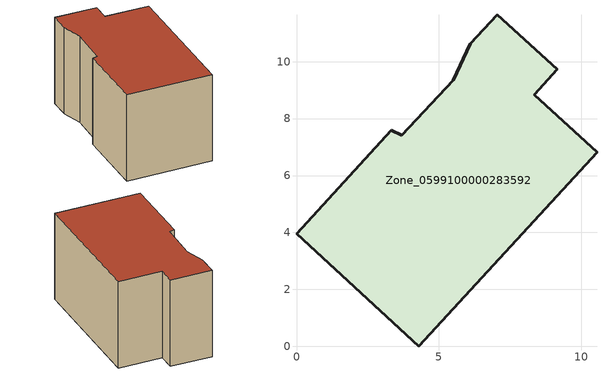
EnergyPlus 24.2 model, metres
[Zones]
Zone_0599100000283592
 floor ground (C_G): 6.11,10.62 7.05,11.65 9.15,9.73 8.34,8.84 10.55,6.81 4.29,0 0,3.95 3.33,7.58 3.69,7.42 5.51,9.34 z0
 wall outside (C_F): 0,3.95 4.29,0 10.55,6.81 8.34,8.84 9.15,9.73 7.05,11.65 6.11,10.62 5.51,9.34 3.69,7.42 3.33,7.58 0,3.95 z0:6.18
 roof outside (C_R): 6.11,10.62 5.51,9.34 3.69,7.42 3.33,7.58 0,3.95 4.29,0 10.55,6.81 8.34,8.84 9.15,9.73 7.05,11.65 z6.18
[BUILDING]
Pand.0599100000283592: North Axis=0; Terrain=City; Loads Convergence Tolerance Value=0.04; Temperature Convergence Tolerance Value=0.4; Solar Distribution=FullExterior; Maximum Number of Warmup Days=25; Minimum Number of Warmup Days=1
[Site:Location]
Rotterdam.The.Hague.AP_ZH_NLD Design_Conditions: Latitude=51.96; Longitude=4.45; Time Zone=1; Elevation=-4.5
[SITE:GROUNDTEMPERATURE:BUILDINGSURFACE]
18, 18, 18, 18, 18, 18, 18, 18, 18, 18, 18, 18
[MATERIAL] Thermal Absorptance=0.9; Solar Absorptance=0.7; Visible Absorptance=0.7
Name | Roughness | Thickness | Conductivity | Density | Specific Heat
G.TC.1975-1991 | MediumSmooth | 0.15 | 0.288461 | 540 | 1210
F.TC.1975-1991 | Rough | 0.3 | 0.230769 | 1920 | 840
R.TC.1975-1991 | MediumRough | 0.2 | 0.153846 | 1500 | 1000
[CONSTRUCTION]
C_G: G.TC.1975-1991
C_F: F.TC.1975-1991
C_R: R.TC.1975-1991
[ZONE]
Zone_0599100000283592: Type=1; Multiplier=1; Ceiling Height=Autocalculate; Volume=Autocalculate; Floor Area=autocalculate; Part of Total Floor Area=Yes
[ZONEINFILTRATION:DESIGNFLOWRATE]
Infil_Zone_0599100000283592: Zone or ZoneList or Space or SpaceList=Zone_0599100000283592; Schedule=AlwaysOn; Design Flow Rate Calculation Method=Flow/Area; Flow Rate per Floor Area=0.003; Constant Term Coefficient=1; Temperature Term Coefficient=0; Velocity Term Coefficient=0; Velocity Squared Term Coefficient=0
[HVACTEMPLATE:ZONE:IDEALLOADSAIRSYSTEM]
Zone_0599100000283592: Maximum Heating Supply Air Temperature=50; Minimum Cooling Supply Air Temperature=13; Maximum Heating Supply Air Humidity Ratio=0.0156; Minimum Cooling Supply Air Humidity Ratio=0.0077; Heating Limit=NoLimit; Cooling Limit=NoLimit; Dehumidification Control Type=ConstantSensibleHeatRatio; Cooling Sensible Heat Ratio=0.7; Dehumidification Setpoint=60; Humidification Control Type=None; Humidification Setpoint=30; Outdoor Air Method=None; Outdoor Air Flow Rate per Person=0.00944; Outdoor Air Flow Rate per Zone Floor Area=0; Outdoor Air Flow Rate per Zone=0; Demand Controlled Ventilation Type=None; Outdoor Air Economizer Type=NoEconomizer; Heat Recovery Type=None; Sensible Heat Recovery Effectiveness=0.7; Latent Heat Recovery Effectiveness=0.65
[ZONECONTROL:THERMOSTAT]
ThermostatControl_Zone_0599100000283592: Zone or ZoneList=Zone_0599100000283592; Control Type Schedule=DualSetpointControlType; Control 1=Thermostat_Zone_0599100000283592; Temperature Difference Between Cutout And Setpoint=0
[THERMOSTATSETPOINT:DUALSETPOINT]
Thermostat_Zone_0599100000283592: Heating Setpoint Temperature Schedule=HeatingSetpoint_Zone_0599100000283592; Cooling Setpoint Temperature Schedule=CoolingSetpoint_Zone_0599100000283592
[SCHEDULE:COMPACT]
HeatingSetpoint_Zone_0599100000283592: Through: 12/31, For: AllDays, Until: 24:00, 21
CoolingSetpoint_Zone_0599100000283592: Through: 12/31, For: AllDays, Until: 24:00, 24
DualSetpointControlType: Through: 12/31, For: AllDays, Until: 24:00, 4
AlwaysOn: Through: 12/31, For: AllDays, Until: 24:00, 1
